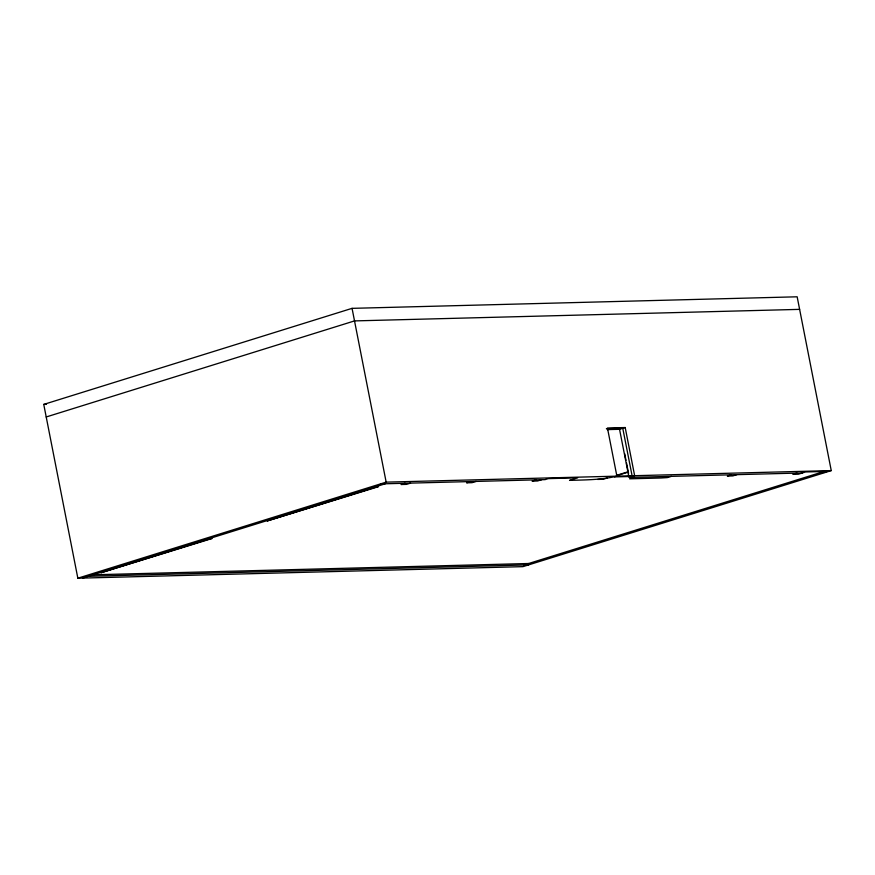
<?xml version="1.0" encoding="UTF-8"?>
<svg xmlns="http://www.w3.org/2000/svg" width="875" height="875" viewBox="0 0 875 875"><rect width="100%" height="100%" fill="white"/><g stroke="black" fill="none" stroke-linecap="round" stroke-linejoin="round"><path stroke-width="1.31" d="M43.75 404.403L352.056 308.35L797.158 296.8L831.25 470.597L522.944 566.65L77.842 578.2L43.75 404.403L46.484 404.338M46.211 416.97L354.528 320.906L799.619 309.367M77.842 578.2L386.159 482.136L831.25 470.597M82.622 578.069L385.284 483.777M405.081 483.262L401.045 484.52L406.514 484.378L410.539 483.12M607.261 429.614L619.544 429.297L625.198 427.536L634.648 475.694L628.994 477.455L802.386 472.959M470.619 481.556L466.583 482.814L472.041 482.672L476.077 481.414M536.156 479.861L532.12 481.119L537.578 480.977L541.614 479.719M607.152 478.023L603.116 479.281L597.658 479.423M616.525 475.366L628.152 471.745M616.602 475.727L628.217 472.106M634.452 477.312L629.617 478.822L661.019 478.002L667.286 477.608L671.322 476.361M731.391 474.797L727.355 476.055L732.823 475.913L736.859 474.655M796.928 473.102L792.892 474.359L798.35 474.217L805.623 471.953L828.833 471.352M523.808 565.02L824.053 471.472M625.198 427.536L607.447 427.995L616.897 476.153C601.508 479.938 585.473 479.883 569.538 480.375L577.609 477.859L548.253 478.625L545.027 479.631L380.505 483.897M606.386 428.717L622.77 428.291L632.22 476.448L614.469 476.908M820.827 472.478L825.595 472.358M93.122 574.798L528.653 563.511M88.277 576.308L528.587 564.889M624.684 453.698L625.986 460.305M626.5 462.952L628.578 473.528M619.544 429.297L628.731 476.12M352.056 308.35L386.159 482.136M210.7 538.552L100.942 572.753L212.067 538.519L210.7 538.552M376.961 486.752L267.203 520.953L378.328 486.719L376.961 486.752"/></g></svg>
